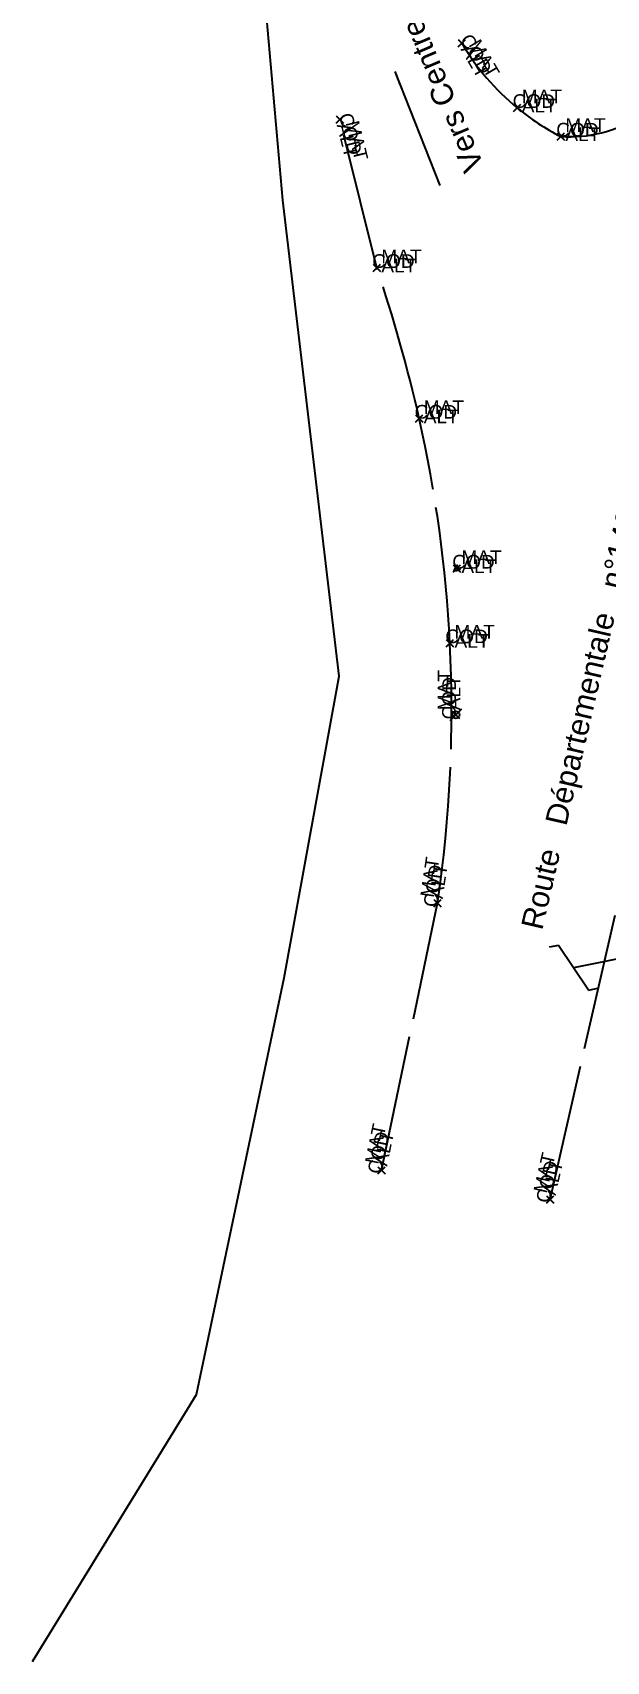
# Model space of a CAD drawing. Extents: x -24 to 1126, y -24 to 2053.
# Drawn here: x 988.36 to 1004.1, y 1970 to 2014.71 of the extents above; entities that cross this region are included whole.
import ezdxf
from ezdxf.enums import TextEntityAlignment as Align

# ---------------------------------------------------------------- set-up
doc = ezdxf.new("R2010")
doc.units = 0
doc.header["$LTSCALE"] = 2.5
doc.header["$PDMODE"] = 3
doc.header["$PDSIZE"] = 0.1
doc.linetypes.add('BORDCHAUSSEE', pattern=[1.7, 1.5, -0.2])
doc.linetypes.add('FANTOME', pattern=[63.5, 31.75, -6.35, 6.35, -6.35, 6.35, -6.35])
doc.layers.get('0').update_dxf_attribs({"linetype": 'CONTINUOUS'})
for name, color, linetype in [('F_CADASTRE_APPLICATION', 252, 'FANTOME'), ('T_MURS', 7, 'CONTINUOUS'), ('T_TEXTES', 7, 'CONTINUOUS'), ('T_VOIES_GOUDRON', 7, 'BORDCHAUSSEE'), ('TOPOALT', 7, 'CONTINUOUS'), ('TOPOCOD', 1, 'CONTINUOUS'), ('TOPOMAT', 4, 'CONTINUOUS')]:
    doc.layers.add(name, color=color, linetype=linetype)
doc.styles.add('ARIAL', font='arial.ttf')

msp = doc.modelspace()

# ---------------------------------------------------------------- linework, layer by layer
at = {"color": 0}
for p, q in [((999.99, 2000.105), (999.914, 1999.939)), ((999.914, 1999.939), (1000.095, 1999.956)), ((1000.095, 1999.956), (999.99, 2000.105)), ((1000, 2000), (1000, 2000)), ((1000.131, 1996.144), (1000.041, 1996.054)), ((999.9, 1995.913), (999.81, 1995.823))]:
    msp.add_line(p, q, dxfattribs=at)
for p, q in [((1002.79, 1989.657), (1002.535, 1989.606)), ((1003.611, 1988.431), (1002.79, 1989.657)), ((1005.37, 1989.481), (1003.201, 1989.044)), ((1003.611, 1988.431), (1003.866, 1988.482))]:
    msp.add_line(p, q)
msp.add_circle((999.971, 1995.983), 0.1, dxfattribs=at)
for p in [(1000.138, 2014.422), (1001.655, 2012.644), (996.793, 2012.327), (1002.851, 2011.858), (997.803, 2008.253), (998.967, 2004.115), (1000, 2000), (999.81, 1997.952), (999.971, 1995.983), (999.47, 1990.813), (997.937, 1983.483), (1002.556, 1982.685)]:
    msp.add_point(p, dxfattribs=at)
at = {"layer": 'F_CADASTRE_APPLICATION'}
for p, q in [((995.225, 2010.109), (993.682, 2027.68)), ((996.772, 1997.049), (995.225, 2010.109)), ((995.267, 1988.765), (996.772, 1997.049)), ((992.858, 1977.331), (995.267, 1988.765)), ((988.362, 1970.005), (992.858, 1977.331))]:
    msp.add_line(p, q, dxfattribs=at)
at = {"layer": 'T_MURS'}
for q in [(999.529, 2010.509), (998.435, 2013.289)]:
    msp.add_line((998.298, 2013.638), q, dxfattribs=at)
at = {"layer": 'T_VOIES_GOUDRON'}
for p, q in [((997.803, 2008.253), (996.793, 2012.327)), ((1002.556, 1982.685), (1004.59, 1991.572)), ((997.937, 1983.483), (999.47, 1990.813))]:
    msp.add_line(p, q, dxfattribs=at)
for centre, radius, start, end in [((1005.91, 2017.812), 6.695, 210.4243, 230.5334), ((1005.91, 2017.812), 6.695, 230.5334, 242.8064), ((1003.097, 2015.364), 3.515, 265.9836, 302.7749), ((959.329, 1995.195), 40.629, 12.681, 18.7462), ((963.391, 1996.109), 36.465, 2.8956, 12.681), ((963.391, 1996.109), 36.465, 351.648, 2.8956)]:
    msp.add_arc(centre, radius, start, end, dxfattribs=at)

# ---------------------------------------------------------------- texts
at = {"layer": 'T_TEXTES', "style": 'ARIAL'}
for s, rotation, p in [('Vers Centre-Ville', 113.0147, (999.686, 2014.028)), ("Route   Départementale   n°140   de   Clermont   l'Hérault   à   Saint Privat", 76.9811, (1005.604, 2003.368))]:
    msp.add_text(s, height=0.6, rotation=rotation, dxfattribs=at).set_placement(p, align=Align.BOTTOM_CENTER)
at = {"layer": 'TOPOALT', "style": 'ARIAL'}
for p, rotation in [((1000.093, 2014.251), 300.4243), ((996.702, 2012.176), 283.918), ((1000.096, 1996.108), 89.8023), ((999.611, 1990.918), 81.6481), ((998.085, 1983.58), 78.1886), ((1002.706, 1982.779), 77.1087)]:
    msp.add_attdef('ALT', p, '', height=0.375, rotation=rotation, dxfattribs=at)
for p in [(1001.78, 2012.519), (1002.976, 2011.733), (997.928, 2008.128), (999.092, 2003.99), (1000.125, 1999.875), (999.935, 1997.827)]:
    msp.add_attdef('ALT', p, '', height=0.375, dxfattribs=at)
at = {"layer": 'TOPOCOD', "style": 'ARIAL'}
for p, rotation in [((1000.074, 2014.53), 300.4243), ((996.763, 2012.448), 283.918), ((999.97, 1995.858), 89.8023), ((999.451, 1990.689), 81.6481), ((997.911, 1983.361), 78.1886), ((1002.528, 1982.563), 77.1087)]:
    msp.add_attdef('COD', p, '', height=0.375, rotation=rotation, dxfattribs=at)
for p in [(1001.53, 2012.644), (1002.726, 2011.858), (997.678, 2008.253), (998.842, 2004.115), (999.875, 2000), (999.685, 1997.952)]:
    msp.add_attdef('COD', p, '', height=0.375, dxfattribs=at)
at = {"layer": 'TOPOMAT', "style": 'ARIAL'}
for p, rotation in [((1000.309, 2014.378), 300.4243), ((996.944, 2012.236), 283.918), ((999.846, 1996.109), 89.8023), ((999.364, 1990.955), 81.6481), ((997.84, 1983.631), 78.1886), ((1002.462, 1982.835), 77.1087)]:
    msp.add_attdef('MAT', p, '', height=0.375, rotation=rotation, dxfattribs=at)
for p in [(1001.78, 2012.769), (1002.976, 2011.983), (997.928, 2008.378), (999.092, 2004.24), (1000.125, 2000.125), (999.935, 1998.077)]:
    msp.add_attdef('MAT', p, '', height=0.375, dxfattribs=at)

doc.saveas('drawing.dxf')
